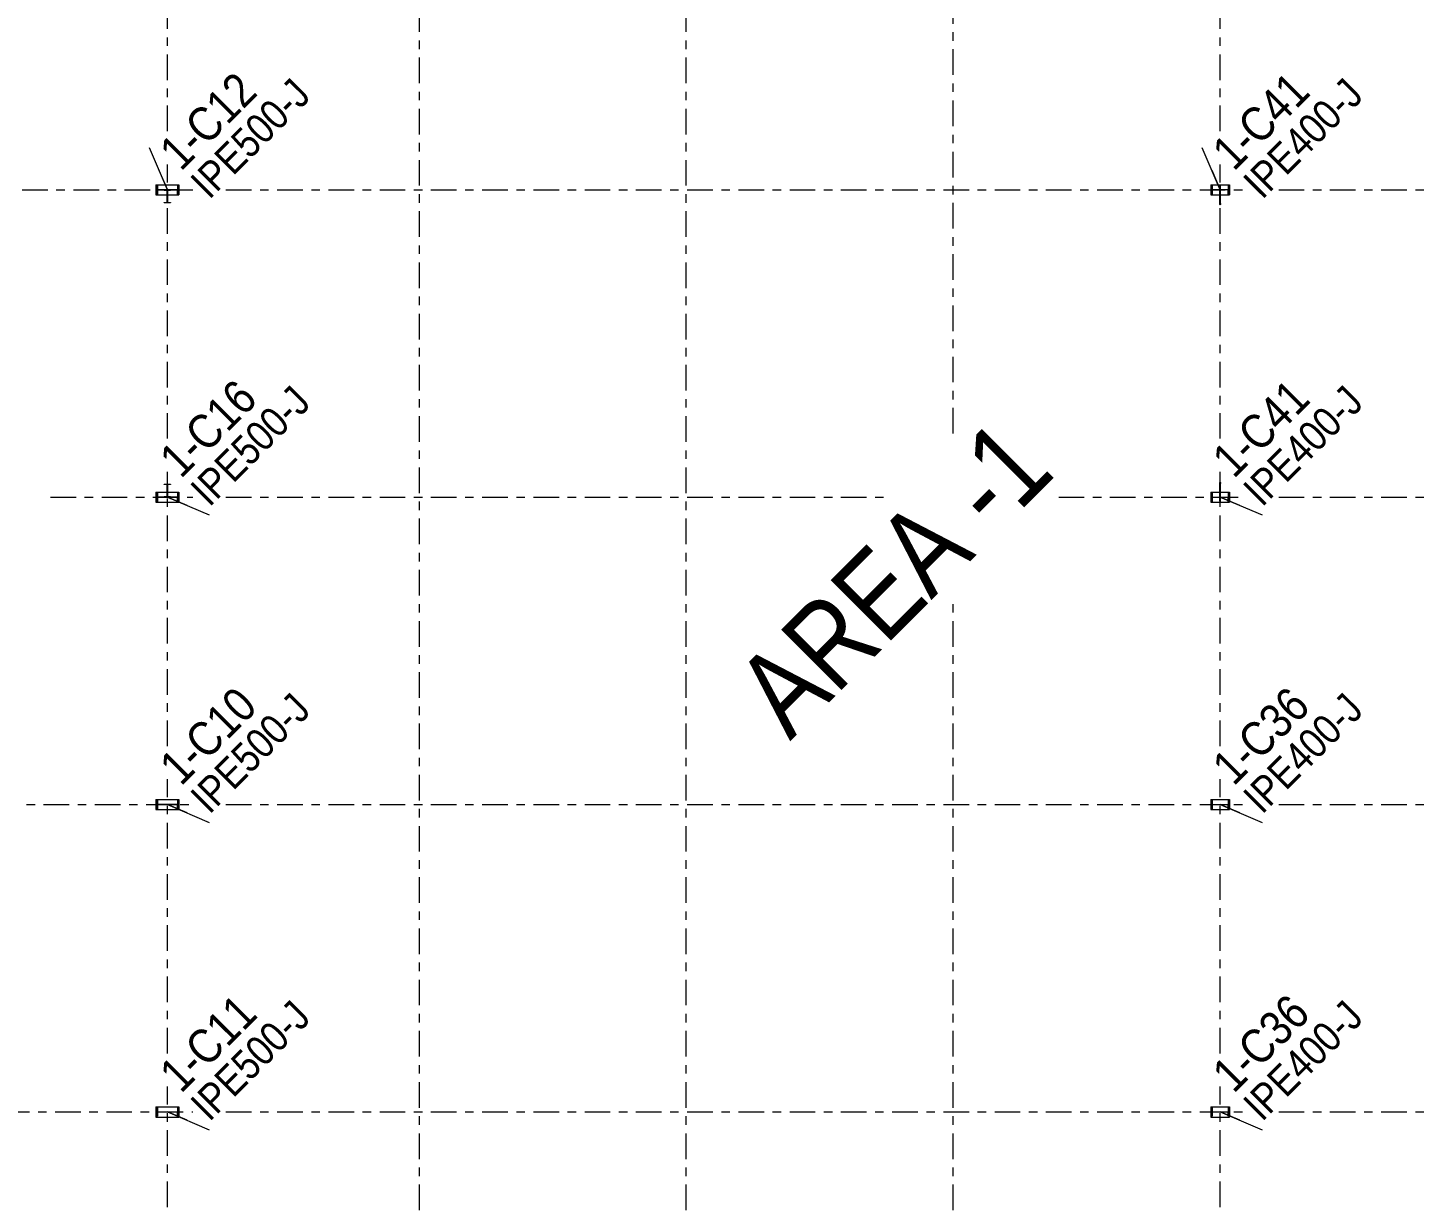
# Model space of a CAD drawing. Header units: millimetres. Extents: x -399 to 773, y -269 to 551.
# Drawn here: x -259.2 to -96.4, y 143.7 to 281.3 of the extents above; entities that cross this region are included whole.
import ezdxf

# ---------------------------------------------------------------- set-up
doc = ezdxf.new("R2010")
doc.units = ezdxf.units.MM
doc.linetypes.add('XKITLINE00', pattern=[0])
doc.linetypes.add('XKITLINE03', pattern=[6, 3, -1, 1, -1])
for name, color, linetype, lineweight in [('Part', 2, 'Continuous', 0), ('PartMark', 7, 'Continuous', 0), ('S-grid', 1, 'Continuous', 0), ('Text', 3, 'Continuous', 0)]:
    doc.layers.add(name, color=color, linetype=linetype, lineweight=lineweight)
doc.styles.add('ARIAL', font='ARIAL.TTF')
doc.styles.add('COMIC_SANS_MS', font='COMIC.TTF')

# ---------------------------------------------------------------- blocks, each defined once
blk = doc.blocks.new('*A41')
at = {"layer": 'Part'}
blk.add_hatch(color=3, dxfattribs=at).paths.add_polyline_path([(-241.68, 154.4), (-241.68, 154.875), (-241.6, 154.875), (-241.6, 153.875), (-241.68, 153.875), (-241.68, 154.35), (-244.02, 154.35), (-244.02, 153.875), (-244.1, 153.875), (-244.1, 154.875), (-244.02, 154.875), (-244.02, 154.4)], flags=17)
blk = doc.blocks.new('*A49')
at = {"layer": 'Part'}
blk.add_hatch(color=3, dxfattribs=at).paths.add_polyline_path([(-118.665, 154.395), (-118.665, 154.875), (-118.6, 154.875), (-118.6, 153.875), (-118.665, 153.875), (-118.665, 154.355), (-120.535, 154.355), (-120.535, 153.875), (-120.6, 153.875), (-120.6, 154.875), (-120.535, 154.875), (-120.535, 154.395)], flags=17)
blk = doc.blocks.new('*A50')
at = {"layer": 'Part'}
blk.add_hatch(color=3, dxfattribs=at).paths.add_polyline_path([(-241.68, 190.4), (-241.68, 190.875), (-241.6, 190.875), (-241.6, 189.875), (-241.68, 189.875), (-241.68, 190.35), (-244.02, 190.35), (-244.02, 189.875), (-244.1, 189.875), (-244.1, 190.875), (-244.02, 190.875), (-244.02, 190.4)], flags=17)
blk = doc.blocks.new('*A51')
at = {"layer": 'Part'}
blk.add_hatch(color=3, dxfattribs=at).paths.add_polyline_path([(-118.665, 190.395), (-118.665, 190.875), (-118.6, 190.875), (-118.6, 189.875), (-118.665, 189.875), (-118.665, 190.355), (-120.535, 190.355), (-120.535, 189.875), (-120.6, 189.875), (-120.6, 190.875), (-120.535, 190.875), (-120.535, 190.395)], flags=17)
blk = doc.blocks.new('*A75')
at = {"layer": 'Part'}
blk.add_hatch(color=3, dxfattribs=at).paths.add_polyline_path([(-241.68, 226.4), (-241.68, 226.875), (-241.6, 226.875), (-241.6, 225.875), (-241.68, 225.875), (-241.68, 226.35), (-244.02, 226.35), (-244.02, 225.875), (-244.1, 225.875), (-244.1, 226.875), (-244.02, 226.875), (-244.02, 226.4)], flags=17)
blk = doc.blocks.new('*A77')
at = {"layer": 'Part'}
blk.add_hatch(color=3, dxfattribs=at).paths.add_polyline_path([(-243.225, 227.855), (-243.225, 227.9), (-242.475, 227.9), (-242.475, 227.855), (-242.83375, 227.855), (-242.83375, 226.445), (-242.475, 226.445), (-242.475, 226.4), (-243.225, 226.4), (-243.225, 226.445), (-242.86625, 226.445), (-242.86625, 227.855)], flags=17)
blk = doc.blocks.new('*A78')
at = {"layer": 'Part'}
blk.add_hatch(color=3, dxfattribs=at).paths.add_polyline_path([(-241.68, 262.4), (-241.68, 262.875), (-241.6, 262.875), (-241.6, 261.875), (-241.68, 261.875), (-241.68, 262.35), (-244.02, 262.35), (-244.02, 261.875), (-244.1, 261.875), (-244.1, 262.875), (-244.02, 262.875), (-244.02, 262.4)], flags=17)
blk = doc.blocks.new('*A80')
at = {"layer": 'Part'}
blk.add_hatch(color=3, dxfattribs=at).paths.add_polyline_path([(-243.22, 262.3), (-243.22, 262.35), (-242.47, 262.35), (-242.47, 262.3), (-242.83, 262.3), (-242.83, 260.89), (-242.47, 260.89), (-242.47, 260.85), (-243.22, 260.85), (-243.22, 260.89), (-242.87, 260.89), (-242.87, 262.3)], flags=17)
blk = doc.blocks.new('*A83')
at = {"layer": 'Part'}
blk.add_hatch(color=3, dxfattribs=at).paths.add_polyline_path([(-118.665, 226.395), (-118.665, 226.875), (-118.6, 226.875), (-118.6, 225.875), (-118.665, 225.875), (-118.665, 226.355), (-120.535, 226.355), (-120.535, 225.875), (-120.6, 225.875), (-120.6, 226.875), (-120.535, 226.875), (-120.535, 226.395)], flags=17)
blk = doc.blocks.new('*A84')
at = {"layer": 'Part'}
blk.add_hatch(color=3, dxfattribs=at).paths.add_polyline_path([(-118.665, 262.395), (-118.665, 262.875), (-118.6, 262.875), (-118.6, 261.875), (-118.665, 261.875), (-118.665, 262.355), (-120.535, 262.355), (-120.535, 261.875), (-120.6, 261.875), (-120.6, 262.875), (-120.535, 262.875), (-120.535, 262.395)], flags=17)
blk = doc.blocks.new('*A86')
at = {"layer": 'Part'}
blk.add_hatch(color=3, dxfattribs=at).paths.add_polyline_path([(-119.6, 260.8), (-119.56, 260.78), (-119.55, 260.72), (-119.56, 260.66), (-119.6, 260.63), (-119.64, 260.66), (-119.65, 260.72), (-119.64, 260.78)], flags=17)
blk = doc.blocks.new('*A87')
at = {"layer": 'Part'}
blk.add_hatch(color=3, dxfattribs=at).paths.add_polyline_path([(-119.6, 228.12), (-119.56, 228.09), (-119.55, 228.03), (-119.56, 227.97), (-119.6, 227.95), (-119.64, 227.97), (-119.65, 228.03), (-119.64, 228.09)], flags=17)
blk = doc.blocks.new('*A234')
at = {"layer": 'S-grid', "color": 1, "linetype": 'XKITLINE03', "lineweight": 0}
for p, q in [((-119.6, 269.23), (-119.6, 301.34)), ((-119.6, 233.23), (-119.6, 265.34)), ((-119.6, 197.23), (-119.6, 229.34)), ((-119.6, 161.23), (-119.6, 193.34)), ((-119.6, 125.23), (-119.6, 157.34))]:
    blk.add_line(p, q, dxfattribs=at)
blk = doc.blocks.new('*A235')
at = {"layer": 'S-grid', "color": 1, "linetype": 'XKITLINE03', "lineweight": 0}
for p, q in [((-150.85, 233.83), (-150.85, 507.94)), ((-150.85, 16.86), (-150.85, 214.03))]:
    blk.add_line(p, q, dxfattribs=at)
blk = doc.blocks.new('*A236')
at = {"layer": 'S-grid', "color": 1, "linetype": 'XKITLINE03', "lineweight": 0}
blk.add_line((-182.1, 16.86), (-182.1, 507.94), dxfattribs=at)
blk = doc.blocks.new('*A237')
at = {"layer": 'S-grid', "color": 1, "linetype": 'XKITLINE03', "lineweight": 0}
blk.add_line((-213.35, 16.86), (-213.35, 507.94), dxfattribs=at)
blk = doc.blocks.new('*A238')
at = {"layer": 'S-grid', "color": 1, "linetype": 'XKITLINE03', "lineweight": 0}
for p, q in [((-242.85, 269.23), (-242.85, 301.34)), ((-242.85, 233.23), (-242.85, 265.34)), ((-242.85, 197.23), (-242.85, 229.34)), ((-242.85, 161.23), (-242.85, 193.34)), ((-242.85, 125.23), (-242.85, 157.34))]:
    blk.add_line(p, q, dxfattribs=at)
blk = doc.blocks.new('*A278')
at = {"layer": 'S-grid', "color": 1, "linetype": 'XKITLINE03', "lineweight": 0}
for p, q in [((-337.85, 262.38), (-239.88, 262.38)), ((-235.99, 262.38), (-116.63, 262.38)), ((-112.74, 262.38), (13.26, 262.38))]:
    blk.add_line(p, q, dxfattribs=at)
blk = doc.blocks.new('*A279')
at = {"layer": 'S-grid', "color": 1, "linetype": 'XKITLINE03', "lineweight": 0}
for p, q in [((-256.54, 226.38), (-239.88, 226.38)), ((-235.99, 226.38), (-158.3, 226.38)), ((-138.5, 226.38), (-116.63, 226.38)), ((-112.74, 226.38), (23.65, 226.38))]:
    blk.add_line(p, q, dxfattribs=at)
blk = doc.blocks.new('*A280')
at = {"layer": 'S-grid', "color": 1, "linetype": 'XKITLINE03', "lineweight": 0}
for p, q in [((-281.34, 190.38), (-239.88, 190.38)), ((-235.99, 190.38), (-116.63, 190.38)), ((-112.74, 190.38), (6.62, 190.38))]:
    blk.add_line(p, q, dxfattribs=at)
blk = doc.blocks.new('*A281')
at = {"layer": 'S-grid', "color": 1, "linetype": 'XKITLINE03', "lineweight": 0}
for p, q in [((-285.99, 154.38), (-239.88, 154.38)), ((-235.99, 154.38), (-116.63, 154.38)), ((-112.74, 154.38), (6.62, 154.38))]:
    blk.add_line(p, q, dxfattribs=at)
blk = doc.blocks.new('*A332')
at = {"layer": 'Part', "color": 2, "linetype": 'XKITLINE00', "lineweight": 0}
for p, q in [((-244.1, 153.875), (-244.1, 154.875)), ((-244.1, 154.875), (-244.02, 154.875)), ((-244.02, 154.875), (-244.02, 154.4)), ((-241.6, 154.875), (-241.68, 154.875)), ((-241.68, 154.875), (-241.68, 154.4)), ((-241.6, 154.875), (-241.6, 153.875)), ((-244.02, 153.875), (-244.1, 153.875)), ((-244.02, 154.4), (-241.68, 154.4)), ((-241.68, 154.35), (-244.02, 154.35)), ((-244.02, 154.35), (-244.02, 153.875)), ((-241.68, 153.875), (-241.68, 154.35)), ((-241.6, 153.875), (-241.68, 153.875))]:
    blk.add_line(p, q, dxfattribs=at)
blk = doc.blocks.new('*A335')
at = {"layer": 'Part', "color": 2, "linetype": 'XKITLINE00', "lineweight": 0}
for p, q in [((-244.2, 154.975), (-244.2, 153.775)), ((-244.2, 154.975), (-241.5, 154.975)), ((-241.5, 154.975), (-241.5, 153.775)), ((-244.2, 153.775), (-241.5, 153.775))]:
    blk.add_line(p, q, dxfattribs=at)
blk = doc.blocks.new('*A345')
at = {"layer": 'Part', "color": 2, "linetype": 'XKITLINE00', "lineweight": 0}
for p, q in [((-120.6, 153.875), (-120.6, 154.875)), ((-120.6, 154.875), (-120.535, 154.875)), ((-120.535, 154.875), (-120.535, 154.395)), ((-118.6, 154.875), (-118.665, 154.875)), ((-118.665, 154.875), (-118.665, 154.395)), ((-118.6, 154.875), (-118.6, 153.875)), ((-120.535, 153.875), (-120.6, 153.875)), ((-120.535, 154.395), (-118.665, 154.395)), ((-118.665, 154.355), (-120.535, 154.355)), ((-120.535, 154.355), (-120.535, 153.875)), ((-118.665, 153.875), (-118.665, 154.355)), ((-118.6, 153.875), (-118.665, 153.875))]:
    blk.add_line(p, q, dxfattribs=at)
blk = doc.blocks.new('*A347')
at = {"layer": 'Part', "color": 2, "linetype": 'XKITLINE00', "lineweight": 0}
for p, q in [((-120.7, 154.975), (-120.7, 153.775)), ((-120.7, 154.975), (-118.5, 154.975)), ((-118.5, 154.975), (-118.5, 153.775)), ((-120.7, 153.775), (-118.5, 153.775))]:
    blk.add_line(p, q, dxfattribs=at)
blk = doc.blocks.new('*A348')
at = {"layer": 'Part', "color": 2, "linetype": 'XKITLINE00', "lineweight": 0}
for p, q in [((-244.1, 189.875), (-244.1, 190.875)), ((-244.1, 190.875), (-244.02, 190.875)), ((-244.02, 190.875), (-244.02, 190.4)), ((-241.6, 190.875), (-241.68, 190.875)), ((-241.68, 190.875), (-241.68, 190.4)), ((-241.6, 190.875), (-241.6, 189.875)), ((-244.02, 189.875), (-244.1, 189.875)), ((-244.02, 190.4), (-241.68, 190.4)), ((-241.68, 190.35), (-244.02, 190.35)), ((-244.02, 190.35), (-244.02, 189.875)), ((-241.68, 189.875), (-241.68, 190.35)), ((-241.6, 189.875), (-241.68, 189.875))]:
    blk.add_line(p, q, dxfattribs=at)
blk = doc.blocks.new('*A349')
at = {"layer": 'Part', "color": 2, "linetype": 'XKITLINE00', "lineweight": 0}
for p, q in [((-244.2, 190.975), (-244.2, 189.775)), ((-244.2, 190.975), (-241.5, 190.975)), ((-241.5, 190.975), (-241.5, 189.775)), ((-244.2, 189.775), (-241.5, 189.775))]:
    blk.add_line(p, q, dxfattribs=at)
blk = doc.blocks.new('*A350')
at = {"layer": 'Part', "color": 2, "linetype": 'XKITLINE00', "lineweight": 0}
for p, q in [((-120.6, 189.875), (-120.6, 190.875)), ((-120.6, 190.875), (-120.535, 190.875)), ((-120.535, 190.875), (-120.535, 190.395)), ((-118.6, 190.875), (-118.665, 190.875)), ((-118.665, 190.875), (-118.665, 190.395)), ((-118.6, 190.875), (-118.6, 189.875)), ((-120.535, 189.875), (-120.6, 189.875)), ((-120.535, 190.395), (-118.665, 190.395)), ((-118.665, 190.355), (-120.535, 190.355)), ((-120.535, 190.355), (-120.535, 189.875)), ((-118.665, 189.875), (-118.665, 190.355)), ((-118.6, 189.875), (-118.665, 189.875))]:
    blk.add_line(p, q, dxfattribs=at)
blk = doc.blocks.new('*A351')
at = {"layer": 'Part', "color": 2, "linetype": 'XKITLINE00', "lineweight": 0}
for p, q in [((-120.7, 190.975), (-120.7, 189.775)), ((-120.7, 190.975), (-118.5, 190.975)), ((-118.5, 190.975), (-118.5, 189.775)), ((-120.7, 189.775), (-118.5, 189.775))]:
    blk.add_line(p, q, dxfattribs=at)
blk = doc.blocks.new('*A398')
at = {"layer": 'Part', "color": 2, "linetype": 'XKITLINE00', "lineweight": 0}
for p, q in [((-244.1, 225.875), (-244.1, 226.875)), ((-244.1, 226.875), (-244.02, 226.875)), ((-244.02, 226.875), (-244.02, 226.4)), ((-244.02, 226.4), (-241.68, 226.4)), ((-241.68, 226.35), (-244.02, 226.35)), ((-244.02, 226.35), (-244.02, 225.875)), ((-241.6, 226.875), (-241.68, 226.875)), ((-241.68, 226.875), (-241.68, 226.4)), ((-241.68, 225.875), (-241.68, 226.35)), ((-241.6, 226.875), (-241.6, 225.875)), ((-244.02, 225.875), (-244.1, 225.875)), ((-241.6, 225.875), (-241.68, 225.875))]:
    blk.add_line(p, q, dxfattribs=at)
blk = doc.blocks.new('*A400')
at = {"layer": 'Part', "color": 2, "linetype": 'XKITLINE00', "lineweight": 0}
for p, q in [((-243.225, 227.855), (-243.225, 227.9)), ((-243.225, 227.9), (-242.475, 227.9)), ((-242.475, 227.9), (-242.475, 227.855)), ((-242.86625, 227.855), (-243.225, 227.855)), ((-243.225, 226.4), (-243.225, 226.445)), ((-243.225, 226.445), (-242.86625, 226.445)), ((-242.475, 226.4), (-243.225, 226.4)), ((-242.86625, 226.445), (-242.86625, 227.855)), ((-242.475, 227.855), (-242.83375, 227.855)), ((-242.83375, 227.855), (-242.83375, 226.445)), ((-242.83375, 226.445), (-242.475, 226.445)), ((-242.475, 226.445), (-242.475, 226.4))]:
    blk.add_line(p, q, dxfattribs=at)
blk = doc.blocks.new('*A401')
at = {"layer": 'Part', "color": 2, "linetype": 'XKITLINE00', "lineweight": 0}
for p, q in [((-244.2, 226.975), (-244.2, 225.775)), ((-244.2, 226.975), (-242.86625, 226.975)), ((-242.83375, 226.975), (-241.5, 226.975)), ((-241.5, 226.975), (-241.5, 225.775)), ((-244.2, 225.775), (-241.5, 225.775))]:
    blk.add_line(p, q, dxfattribs=at)
blk = doc.blocks.new('*A402')
at = {"layer": 'Part', "color": 2, "linetype": 'XKITLINE00', "lineweight": 0}
for p, q in [((-244.1, 261.875), (-244.1, 262.875)), ((-244.1, 262.875), (-244.02, 262.875)), ((-244.02, 262.875), (-244.02, 262.4)), ((-244.02, 262.4), (-241.68, 262.4)), ((-241.68, 262.35), (-244.02, 262.35)), ((-244.02, 262.35), (-244.02, 261.875)), ((-241.6, 262.875), (-241.68, 262.875)), ((-241.68, 262.875), (-241.68, 262.4)), ((-241.68, 261.875), (-241.68, 262.35)), ((-241.6, 262.875), (-241.6, 261.875)), ((-244.02, 261.875), (-244.1, 261.875)), ((-241.6, 261.875), (-241.68, 261.875))]:
    blk.add_line(p, q, dxfattribs=at)
blk = doc.blocks.new('*A404')
at = {"layer": 'Part', "color": 2, "linetype": 'XKITLINE00', "lineweight": 0}
for p, q in [((-243.22, 262.3), (-243.22, 262.35)), ((-243.22, 262.35), (-242.47, 262.35)), ((-242.87, 262.3), (-243.22, 262.3)), ((-242.87, 260.89), (-242.87, 262.3)), ((-242.47, 262.3), (-242.83, 262.3)), ((-242.83, 262.3), (-242.83, 260.89)), ((-242.47, 262.35), (-242.47, 262.3)), ((-243.22, 260.85), (-243.22, 260.89)), ((-243.22, 260.89), (-242.87, 260.89)), ((-242.47, 260.85), (-243.22, 260.85)), ((-242.83, 260.89), (-242.47, 260.89)), ((-242.47, 260.89), (-242.47, 260.85))]:
    blk.add_line(p, q, dxfattribs=at)
blk = doc.blocks.new('*A405')
at = {"layer": 'Part', "color": 2, "linetype": 'XKITLINE00', "lineweight": 0}
for p, q in [((-244.2, 262.975), (-244.2, 261.775)), ((-244.2, 262.975), (-241.5, 262.975)), ((-241.5, 262.975), (-241.5, 261.775)), ((-244.2, 261.775), (-242.86625, 261.775)), ((-242.83375, 261.775), (-241.5, 261.775))]:
    blk.add_line(p, q, dxfattribs=at)
blk = doc.blocks.new('*A412')
at = {"layer": 'Part', "color": 2, "linetype": 'XKITLINE00', "lineweight": 0}
for p, q in [((-120.6, 225.875), (-120.6, 226.875)), ((-120.6, 226.875), (-120.535, 226.875)), ((-120.535, 226.875), (-120.535, 226.395)), ((-120.535, 226.395), (-118.665, 226.395)), ((-118.665, 226.355), (-120.535, 226.355)), ((-120.535, 226.355), (-120.535, 225.875)), ((-118.6, 226.875), (-118.665, 226.875)), ((-118.665, 226.875), (-118.665, 226.395)), ((-118.665, 225.875), (-118.665, 226.355)), ((-118.6, 226.875), (-118.6, 225.875)), ((-120.535, 225.875), (-120.6, 225.875)), ((-118.6, 225.875), (-118.665, 225.875))]:
    blk.add_line(p, q, dxfattribs=at)
blk = doc.blocks.new('*A413')
at = {"layer": 'Part', "color": 2, "linetype": 'XKITLINE00', "lineweight": 0}
for p, q in [((-120.7, 226.975), (-120.7, 225.775)), ((-120.7, 226.975), (-119.65, 226.975)), ((-119.55, 226.975), (-118.5, 226.975)), ((-118.5, 226.975), (-118.5, 225.775)), ((-120.7, 225.775), (-118.5, 225.775))]:
    blk.add_line(p, q, dxfattribs=at)
blk = doc.blocks.new('*A414')
at = {"layer": 'Part', "color": 2, "linetype": 'XKITLINE00', "lineweight": 0}
for p, q in [((-120.6, 261.875), (-120.6, 262.875)), ((-120.6, 262.875), (-120.535, 262.875)), ((-120.535, 262.875), (-120.535, 262.395)), ((-120.535, 262.395), (-118.665, 262.395)), ((-118.665, 262.355), (-120.535, 262.355)), ((-120.535, 262.355), (-120.535, 261.875)), ((-118.6, 262.875), (-118.665, 262.875)), ((-118.665, 262.875), (-118.665, 262.395)), ((-118.665, 261.875), (-118.665, 262.355)), ((-118.6, 262.875), (-118.6, 261.875)), ((-120.535, 261.875), (-120.6, 261.875)), ((-118.6, 261.875), (-118.665, 261.875))]:
    blk.add_line(p, q, dxfattribs=at)
blk = doc.blocks.new('*A416')
at = {"layer": 'Part', "color": 2, "linetype": 'XKITLINE00', "lineweight": 0}
for p, q in [((-119.64, 262.88), (-119.65, 262.85)), ((-119.65, 262.39), (-119.65, 262.85)), ((-119.65, 260.72), (-119.65, 262.36)), ((-119.6, 262.88), (-119.64, 262.88)), ((-119.56, 262.88), (-119.6, 262.88)), ((-119.55, 262.85), (-119.56, 262.88)), ((-119.55, 262.39), (-119.55, 262.85)), ((-119.55, 260.72), (-119.55, 262.36)), ((-119.65, 260.72), (-119.64, 260.78)), ((-119.64, 260.66), (-119.65, 260.72)), ((-119.64, 260.78), (-119.6, 260.8)), ((-119.6, 260.63), (-119.64, 260.66)), ((-119.6, 260.8), (-119.56, 260.78)), ((-119.56, 260.66), (-119.6, 260.63)), ((-119.56, 260.78), (-119.55, 260.72)), ((-119.55, 260.72), (-119.56, 260.66))]:
    blk.add_line(p, q, dxfattribs=at)
blk = doc.blocks.new('*A417')
at = {"layer": 'Part', "color": 2, "linetype": 'XKITLINE00', "lineweight": 0}
for p, q in [((-119.65, 228.03), (-119.64, 228.09)), ((-119.64, 227.97), (-119.65, 228.03)), ((-119.65, 226.4), (-119.65, 228.03)), ((-119.64, 228.09), (-119.6, 228.12)), ((-119.6, 227.95), (-119.64, 227.97)), ((-119.6, 228.12), (-119.56, 228.09)), ((-119.56, 227.97), (-119.6, 227.95)), ((-119.56, 228.09), (-119.55, 228.03)), ((-119.55, 228.03), (-119.56, 227.97)), ((-119.55, 226.4), (-119.55, 228.03)), ((-119.65, 225.9), (-119.65, 226.35)), ((-119.55, 225.9), (-119.55, 226.35)), ((-119.65, 225.9), (-119.64, 225.87)), ((-119.64, 225.87), (-119.6, 225.87)), ((-119.6, 225.87), (-119.56, 225.87)), ((-119.56, 225.87), (-119.55, 225.9))]:
    blk.add_line(p, q, dxfattribs=at)
blk = doc.blocks.new('*A418')
at = {"layer": 'Part', "color": 2, "linetype": 'XKITLINE00', "lineweight": 0}
for p, q in [((-120.7, 262.975), (-120.7, 261.775)), ((-120.7, 262.975), (-118.5, 262.975)), ((-118.5, 262.975), (-118.5, 261.775)), ((-120.7, 261.775), (-119.65, 261.775)), ((-119.55, 261.775), (-118.5, 261.775))]:
    blk.add_line(p, q, dxfattribs=at)
blk = doc.blocks.new('*A679')
at = {"layer": 'Text', "color": 6, "style": 'COMIC_SANS_MS', "width": 0.85}
blk.add_text('AREA -1', height=10, rotation=45.0001, dxfattribs=at).set_placement((-169.95, 197.76))
blk = doc.blocks.new('*A692')
at = {"layer": 'PartMark', "color": 7, "linetype": 'XKITLINE00', "lineweight": 0}
for p, q in [((-242.85, 190.38), (-237.94, 188.29)), ((-240.55, 189.4), (-242.85, 190.38))]:
    blk.add_line(p, q, dxfattribs=at)
at = {"layer": 'PartMark', "color": 3, "style": 'ARIAL', "width": 0.85}
blk.add_text('1-C10', height=4, rotation=45.0001, dxfattribs=at).set_placement((-241.26, 192.46))
at = {"layer": 'PartMark', "color": 7, "style": 'ARIAL', "width": 0.85}
blk.add_text('IPE500-J', height=3.5, rotation=45.0001, dxfattribs=at).set_placement((-237.94, 189.14))
blk = doc.blocks.new('*A695')
at = {"layer": 'PartMark', "color": 7, "linetype": 'XKITLINE00', "lineweight": 0}
for p, q in [((-242.85, 154.38), (-237.94, 152.29)), ((-240.55, 153.4), (-242.85, 154.38))]:
    blk.add_line(p, q, dxfattribs=at)
at = {"layer": 'PartMark', "color": 3, "style": 'ARIAL', "width": 0.85}
blk.add_text('1-C11', height=4, rotation=45.0001, dxfattribs=at).set_placement((-241.26, 156.46))
at = {"layer": 'PartMark', "color": 7, "style": 'ARIAL', "width": 0.85}
blk.add_text('IPE500-J', height=3.5, rotation=45.0001, dxfattribs=at).set_placement((-237.94, 153.14))
blk = doc.blocks.new('*A701')
at = {"layer": 'PartMark', "color": 7, "linetype": 'XKITLINE00', "lineweight": 0}
for p, q in [((-119.6, 190.38), (-114.69, 188.29)), ((-117.3, 189.4), (-119.6, 190.38))]:
    blk.add_line(p, q, dxfattribs=at)
at = {"layer": 'PartMark', "color": 3, "style": 'ARIAL', "width": 0.85}
blk.add_text('1-C36', height=4, rotation=45.0001, dxfattribs=at).set_placement((-118.01, 192.46))
at = {"layer": 'PartMark', "color": 7, "style": 'ARIAL', "width": 0.85}
blk.add_text('IPE400-J', height=3.5, rotation=45.0001, dxfattribs=at).set_placement((-114.69, 189.14))
blk = doc.blocks.new('*A702')
at = {"layer": 'PartMark', "color": 7, "linetype": 'XKITLINE00', "lineweight": 0}
for p, q in [((-119.6, 154.38), (-114.69, 152.29)), ((-117.3, 153.4), (-119.6, 154.38))]:
    blk.add_line(p, q, dxfattribs=at)
at = {"layer": 'PartMark', "color": 3, "style": 'ARIAL', "width": 0.85}
blk.add_text('1-C36', height=4, rotation=45.0001, dxfattribs=at).set_placement((-118.01, 156.46))
at = {"layer": 'PartMark', "color": 7, "style": 'ARIAL', "width": 0.85}
blk.add_text('IPE400-J', height=3.5, rotation=45.0001, dxfattribs=at).set_placement((-114.69, 153.14))
blk = doc.blocks.new('*A711')
at = {"layer": 'PartMark', "color": 7, "linetype": 'XKITLINE00', "lineweight": 0}
for p, q in [((-242.85, 262.38), (-244.94, 267.29)), ((-243.83, 264.68), (-242.85, 262.38))]:
    blk.add_line(p, q, dxfattribs=at)
at = {"layer": 'PartMark', "color": 3, "style": 'ARIAL', "width": 0.85}
blk.add_text('1-C12', height=4, rotation=45.0001, dxfattribs=at).set_placement((-241.26, 264.46))
at = {"layer": 'PartMark', "color": 7, "style": 'ARIAL', "width": 0.85}
blk.add_text('IPE500-J', height=3.5, rotation=45.0001, dxfattribs=at).set_placement((-237.94, 261.14))
blk = doc.blocks.new('*A713')
at = {"layer": 'PartMark', "color": 7, "linetype": 'XKITLINE00', "lineweight": 0}
for p, q in [((-242.85, 226.38), (-237.94, 224.29)), ((-240.55, 225.4), (-242.85, 226.38))]:
    blk.add_line(p, q, dxfattribs=at)
at = {"layer": 'PartMark', "color": 3, "style": 'ARIAL', "width": 0.85}
blk.add_text('1-C16', height=4, rotation=45.0001, dxfattribs=at).set_placement((-241.26, 228.46))
at = {"layer": 'PartMark', "color": 7, "style": 'ARIAL', "width": 0.85}
blk.add_text('IPE500-J', height=3.5, rotation=45.0001, dxfattribs=at).set_placement((-237.94, 225.14))
blk = doc.blocks.new('*A724')
at = {"layer": 'PartMark', "color": 7, "linetype": 'XKITLINE00', "lineweight": 0}
for p, q in [((-119.6, 262.38), (-121.69, 267.29)), ((-120.58, 264.68), (-119.6, 262.38))]:
    blk.add_line(p, q, dxfattribs=at)
at = {"layer": 'PartMark', "color": 3, "style": 'ARIAL', "width": 0.85}
blk.add_text('1-C41', height=4, rotation=45.0001, dxfattribs=at).set_placement((-118.01, 264.46))
at = {"layer": 'PartMark', "color": 7, "style": 'ARIAL', "width": 0.85}
blk.add_text('IPE400-J', height=3.5, rotation=45.0001, dxfattribs=at).set_placement((-114.69, 261.14))
blk = doc.blocks.new('*A725')
at = {"layer": 'PartMark', "color": 7, "linetype": 'XKITLINE00', "lineweight": 0}
for p, q in [((-119.6, 226.38), (-114.69, 224.29)), ((-117.3, 225.4), (-119.6, 226.38))]:
    blk.add_line(p, q, dxfattribs=at)
at = {"layer": 'PartMark', "color": 3, "style": 'ARIAL', "width": 0.85}
blk.add_text('1-C41', height=4, rotation=45.0001, dxfattribs=at).set_placement((-118.01, 228.46))
at = {"layer": 'PartMark', "color": 7, "style": 'ARIAL', "width": 0.85}
blk.add_text('IPE400-J', height=3.5, rotation=45.0001, dxfattribs=at).set_placement((-114.69, 225.14))

msp = doc.modelspace()

# ---------------------------------------------------------------- block references
at = {"lineweight": 0}
for name in ['*A238', '*A237', '*A236', '*A235', '*A234', '*A278', '*A405', '*A78', '*A402', '*A80', '*A404', '*A418', '*A84', '*A414', '*A416', '*A86', '*A679', '*A279', '*A77', '*A400', '*A87', '*A417', '*A401', '*A75', '*A398', '*A413', '*A83', '*A412', '*A280', '*A349', '*A50', '*A348', '*A351', '*A51', '*A350', '*A281', '*A335', '*A41', '*A332', '*A347', '*A49', '*A345']:
    msp.add_blockref(name, (0, 0), dxfattribs=at)
at = {"layer": 'PartMark', "lineweight": 0}
for name in ['*A711', '*A724', '*A713', '*A725', '*A692', '*A701', '*A695', '*A702']:
    msp.add_blockref(name, (0, 0), dxfattribs=at)

doc.saveas('drawing.dxf')
